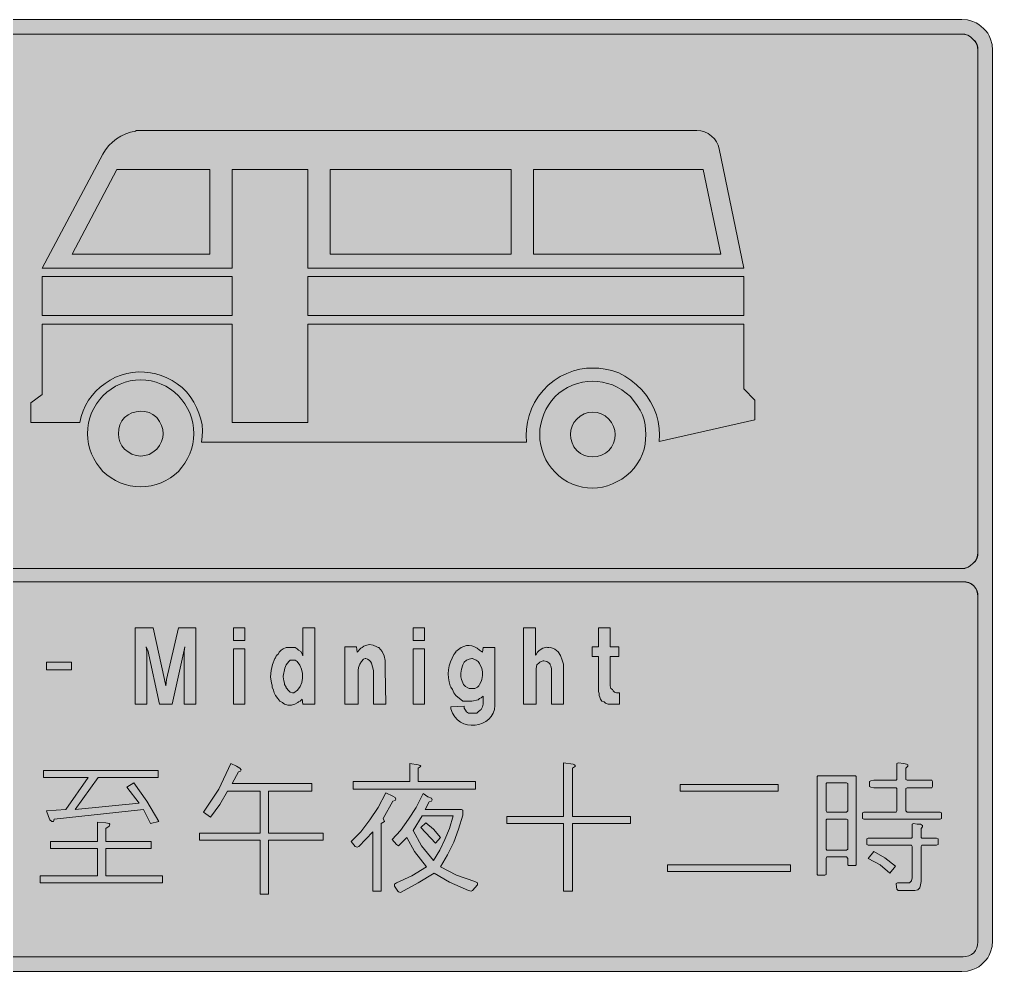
# Model space of a CAD drawing. Header units: metres. Extents: x 76 to 493, y 14 to 259.
# Drawn here: x 242.6 to 493.2, y 13.9 to 259.2 of the extents above; entities that cross this region are included whole.
import ezdxf

# ---------------------------------------------------------------- set-up
doc = ezdxf.new("R2010")
doc.units = ezdxf.units.M
for name, color, linetype, true_color in [('FILL_BLACK_000000', 7, 'Continuous', 0x000000), ('FILL_WHITE_FFFFFF', 7, 'Continuous', 0xffffff), ('FILL_YELLOW_FFFF00', 7, 'Continuous', 0xffff00), ('STROKE_BLACK_000000', 7, 'Continuous', 0x000000)]:
    doc.layers.add(name, color=color, linetype=linetype, true_color=true_color)

msp = doc.modelspace()

# ---------------------------------------------------------------- hatches: boundary and pattern name
at = {"layer": 'FILL_BLACK_000000', "true_color": 0x000000}
h = msp.add_hatch(color=7, dxfattribs=at)
h.dxf.hatch_style = 1
h.paths.add_polyline_path([(76.88, 254.59), (77.61, 255.87), (78.66, 257.04), (79.96, 257.98), (81.38, 258.66), (82.84, 259.06), (84.24, 259.2), (485.28, 259.2), (486.72, 259.06), (488.16, 258.66), (488.94, 258.33), (489.65, 257.89), (490.86, 256.86), (491.47, 256.29), (491.96, 255.64), (492.35, 254.94), (492.66, 254.16), (493.07, 252.72), (493.2, 251.28), (493.2, 21.78), (493.07, 20.34), (492.66, 18.9), (492.35, 18.12), (491.96, 17.41), (491.47, 16.77), (490.86, 16.2), (490.29, 15.59), (489.65, 15.1), (488.94, 14.71), (488.16, 14.4), (486.72, 13.99), (485.28, 13.86), (84.24, 13.86), (82.84, 14), (81.38, 14.42), (79.96, 15.15), (78.66, 16.2), (77.61, 17.48), (76.88, 18.85), (76.46, 20.3), (76.32, 21.78), (76.32, 251.28), (76.32, 252), (76.46, 253.27), (76.88, 254.59)])
h.paths.add_polyline_path([(80.75, 19.28), (81.18, 18.72), (81.81, 18.2), (82.44, 17.82), (83.23, 17.66), (83.88, 17.64), (485.64, 17.64), (486.34, 17.71), (487.06, 17.91), (487.74, 18.25), (488.34, 18.72), (488.81, 19.32), (489.15, 20), (489.35, 20.72), (489.42, 21.42), (489.42, 110.52), (489.4, 111.24), (489.24, 111.96), (488.86, 112.59), (488.34, 113.22), (487.78, 113.74), (487.08, 114.12), (486.36, 114.28), (485.64, 114.3), (83.88, 114.3), (83.21, 114.23), (82.53, 114.03), (81.86, 113.69), (81.18, 113.22), (80.71, 112.62), (80.37, 111.94), (80.17, 111.22), (80.1, 110.52), (80.1, 21.42), (80.21, 20.7), (80.46, 19.98), (80.75, 19.28)], flags=16)
h.paths.add_polyline_path([(82.8, 255.06), (82.01, 254.74), (81.66, 254.5), (81.36, 254.16), (80.84, 253.51), (80.46, 252.72), (80.21, 252.07), (80.1, 251.28), (80.1, 123.48), (80.46, 121.32), (81.05, 120.35), (81.9, 119.52), (82.8, 118.71), (83.84, 118.15), (84.94, 117.82), (86.04, 117.72), (485.28, 117.72), (486.09, 117.76), (486.9, 118.08), (487.53, 118.46), (488.16, 118.98), (488.77, 119.63), (489.24, 120.42), (489.4, 121.14), (489.42, 121.86), (489.42, 251.28), (489.35, 252.08), (489.13, 252.85), (488.74, 253.56), (488.16, 254.16), (487.56, 254.74), (486.86, 255.13), (486.08, 255.35), (485.28, 255.42), (84.24, 255.42), (83.59, 255.37), (82.8, 255.06)], flags=16)
h = msp.add_hatch(color=7, dxfattribs=at)
h.dxf.hatch_style = 1
h.paths.add_polyline_path([(420.84, 229.14), (421.55, 228.43), (422.1, 227.65), (422.51, 226.81), (422.82, 225.9), (429.12, 195.12), (316.8, 195.12), (316.8, 220.5), (297.36, 220.5), (297.36, 195.12), (248.4, 195.12), (264.06, 224.46), (264.74, 225.62), (265.56, 226.68), (266.5, 227.62), (267.55, 228.44), (268.69, 229.14), (269.91, 229.7), (271.19, 230.12), (272.52, 230.4), (272.52, 230.58), (417.06, 230.58), (418.05, 230.47), (419.04, 230.22), (419.94, 229.81), (420.84, 229.14)])
h.paths.add_polyline_path([(374.94, 220.5), (374.94, 198.72), (423.18, 198.72), (418.68, 220.5), (374.94, 220.5)], flags=16)
h.paths.add_polyline_path([(322.56, 220.5), (322.56, 198.72), (369.18, 198.72), (369.18, 220.5), (322.56, 220.5)], flags=16)
h.paths.add_polyline_path([(291.6, 198.72), (291.6, 220.5), (267.66, 220.5), (256.14, 198.72), (291.6, 198.72)], flags=16)
h = msp.add_hatch(color=7, dxfattribs=at)
h.dxf.hatch_style = 1
h.paths.add_polyline_path([(297.36, 192.96), (297.36, 182.88), (248.4, 182.88), (248.4, 192.96), (297.36, 192.96)])
h = msp.add_hatch(color=7, dxfattribs=at)
h.dxf.hatch_style = 1
h.paths.add_polyline_path([(429.12, 192.96), (429.12, 182.88), (316.8, 182.88), (316.8, 192.96), (429.12, 192.96)])
h = msp.add_hatch(color=7, dxfattribs=at)
h.dxf.hatch_style = 1
h.paths.add_polyline_path([(289.44, 150.3), (289.64, 151.71), (289.69, 153.2), (289.57, 154.73), (289.26, 156.24), (288.79, 157.72), (288.18, 159.19), (287.44, 160.62), (286.56, 162), (285.55, 163.25), (284.42, 164.34), (283.19, 165.29), (281.88, 166.14), (280.5, 166.88), (279.09, 167.47), (277.68, 167.89), (276.3, 168.12), (274.75, 168.31), (273.21, 168.36), (271.68, 168.25), (270.18, 167.99), (268.71, 167.57), (267.29, 167.01), (265.91, 166.29), (264.6, 165.42), (263.37, 164.48), (262.25, 163.44), (261.24, 162.29), (260.35, 161.06), (259.58, 159.73), (258.96, 158.33), (258.46, 156.87), (258.12, 155.34), (245.52, 155.34), (245.52, 160.38), (248.4, 162.54), (248.4, 180.72), (297.36, 180.72), (297.36, 155.34), (316.8, 155.34), (316.8, 180.72), (429.12, 180.72), (429.12, 163.98), (432, 161.1), (432, 156.06), (407.34, 150.48), (407.4, 152.13), (407.32, 153.83), (407.06, 155.57), (406.62, 157.32), (405.98, 159.04), (405.13, 160.7), (404.09, 162.28), (402.84, 163.8), (401.53, 165.08), (400.07, 166.23), (398.51, 167.24), (396.9, 168.12), (395.15, 168.7), (393.43, 169.09), (391.79, 169.31), (390.24, 169.38), (388.59, 169.31), (386.91, 169.07), (385.23, 168.62), (383.58, 167.94), (381.86, 167.16), (380.25, 166.19), (378.77, 165), (377.46, 163.62), (376.24, 162.1), (375.25, 160.52), (374.47, 158.86), (373.86, 157.14), (373.42, 155.39), (373.16, 153.65), (373.08, 151.95), (373.14, 150.3), (289.44, 150.3)])
h = msp.add_hatch(color=7, dxfattribs=at)
h.dxf.hatch_style = 1
h.paths.add_polyline_path([(287.2, 149.8), (286.87, 148.51), (286.43, 147.26), (285.86, 146.05), (285.18, 144.89), (284.39, 143.79), (283.5, 142.74), (282.51, 141.85), (281.42, 141.06), (280.27, 140.38), (279.05, 139.82), (277.77, 139.37), (276.46, 139.04), (275.13, 138.85), (273.78, 138.78), (272.43, 138.85), (271.1, 139.04), (269.79, 139.37), (268.52, 139.82), (267.29, 140.38), (266.14, 141.06), (265.05, 141.85), (264.06, 142.74), (263.17, 143.79), (262.38, 144.89), (261.7, 146.05), (261.14, 147.26), (260.69, 148.51), (260.36, 149.8), (260.17, 151.12), (260.1, 152.46), (260.17, 153.86), (260.36, 155.22), (260.69, 156.53), (261.14, 157.79), (261.7, 158.99), (262.38, 160.13), (263.17, 161.19), (264.06, 162.18), (265.05, 163.13), (266.14, 163.97), (267.29, 164.68), (268.52, 165.26), (269.79, 165.72), (271.1, 166.05), (272.43, 166.25), (273.78, 166.32), (275.13, 166.25), (276.46, 166.05), (277.77, 165.72), (279.05, 165.26), (280.27, 164.68), (281.42, 163.97), (282.51, 163.13), (283.5, 162.18), (284.39, 161.19), (285.18, 160.13), (285.86, 158.99), (286.43, 157.79), (286.87, 156.53), (287.2, 155.22), (287.39, 153.86), (287.46, 152.46), (287.39, 151.12), (287.2, 149.8)])
h.paths.add_polyline_path([(279.14, 154.6), (278.63, 155.62), (277.92, 156.6), (276.94, 157.38), (275.92, 157.88), (274.86, 158.14), (273.78, 158.22), (272.6, 158.12), (271.51, 157.82), (270.51, 157.31), (269.64, 156.6), (268.93, 155.73), (268.43, 154.73), (268.12, 153.64), (268.02, 152.46), (268.12, 151.39), (268.43, 150.35), (268.93, 149.37), (269.64, 148.5), (270.51, 147.76), (271.51, 147.2), (272.6, 146.83), (273.78, 146.7), (274.86, 146.8), (275.92, 147.13), (276.94, 147.69), (277.92, 148.5), (278.63, 149.4), (279.14, 150.41), (279.44, 151.46), (279.54, 152.46), (279.44, 153.54), (279.14, 154.6)], flags=16)
h = msp.add_hatch(color=7, dxfattribs=at)
h.dxf.hatch_style = 1
h.paths.add_polyline_path([(403.46, 148.48), (403.02, 147.24), (402.42, 145.93), (401.69, 144.7), (400.87, 143.57), (399.96, 142.56), (398.85, 141.58), (397.69, 140.76), (395.28, 139.5), (394.04, 139.03), (392.76, 138.69), (391.48, 138.49), (390.24, 138.42), (388.89, 138.49), (387.56, 138.69), (386.25, 139.02), (384.98, 139.48), (383.75, 140.06), (382.6, 140.77), (381.51, 141.61), (380.52, 142.56), (379.63, 143.55), (378.84, 144.61), (378.16, 145.75), (377.6, 146.95), (377.15, 148.21), (376.82, 149.52), (376.63, 150.88), (376.56, 152.28), (376.63, 153.62), (376.82, 154.94), (377.15, 156.23), (377.6, 157.48), (378.16, 158.69), (378.84, 159.85), (379.63, 160.95), (380.52, 162), (381.51, 162.89), (382.6, 163.68), (383.75, 164.36), (384.98, 164.92), (386.25, 165.37), (387.56, 165.7), (388.89, 165.89), (390.24, 165.96), (391.48, 165.9), (392.76, 165.71), (395.28, 165.06), (396.49, 164.46), (397.69, 163.73), (399.96, 162), (401.69, 159.73), (402.42, 158.53), (403.02, 157.32), (403.46, 156), (403.74, 154.73), (403.92, 152.28), (403.74, 149.76), (403.46, 148.48)])
h.paths.add_polyline_path([(395.6, 154.33), (395.09, 155.34), (394.38, 156.24), (393.4, 157.05), (392.38, 157.61), (391.32, 157.94), (390.24, 158.04), (389.06, 157.91), (387.97, 157.54), (386.97, 156.98), (386.1, 156.24), (385.39, 155.37), (384.89, 154.39), (384.58, 153.35), (384.48, 152.28), (384.58, 151.18), (384.89, 150.07), (385.39, 149.04), (386.1, 148.14), (387.08, 147.36), (388.1, 146.86), (389.16, 146.6), (390.24, 146.52), (391.34, 146.62), (392.45, 146.92), (393.48, 147.43), (394.38, 148.14), (395.09, 149.01), (395.6, 150.01), (395.9, 151.1), (396, 152.28), (395.9, 153.28), (395.6, 154.33)], flags=16)
h = msp.add_hatch(color=7, dxfattribs=at)
h.dxf.hatch_style = 1
h.paths.add_polyline_path([(277.02, 102.42), (279.9, 89.1), (280.26, 87.48), (280.44, 89.1), (283.5, 102.42), (288, 102.42), (288, 82.8), (284.94, 82.8), (284.94, 96.3), (285.12, 97.56), (284.94, 96.66), (281.88, 82.8), (278.64, 82.8), (275.58, 96.66), (275.22, 97.56), (275.4, 96.3), (275.4, 82.8), (272.34, 82.8), (272.34, 102.42), (277.02, 102.42)])
h = msp.add_hatch(color=7, dxfattribs=at)
h.dxf.hatch_style = 1
h.paths.add_polyline_path([(300.6, 102.42), (300.6, 99.18), (297.72, 99.18), (297.72, 102.42), (300.6, 102.42)])
h = msp.add_hatch(color=7, dxfattribs=at)
h.dxf.hatch_style = 1
h.paths.add_polyline_path([(314.46, 83.34), (314.28, 83.16), (313.47, 82.75), (312.6, 82.48), (311.72, 82.46), (310.86, 82.8), (310.5, 82.98), (310.32, 83.16), (309.96, 83.34), (309.6, 83.52), (309.06, 84.24), (308.52, 84.96), (308.16, 85.68), (307.98, 86.4), (307.62, 87.12), (307.62, 87.66), (307.44, 88.2), (307.25, 89.82), (307.37, 91.43), (307.75, 93), (308.34, 94.5), (308.52, 94.68), (308.7, 95.22), (308.88, 95.22), (308.88, 95.4), (309.24, 95.76), (309.42, 96.12), (309.96, 96.66), (310.5, 97.02), (311.22, 97.38), (313.56, 97.38), (314.1, 97.02), (314.46, 96.66), (315, 96.3), (315.36, 95.76), (315.54, 95.22), (315.54, 102.42), (318.6, 102.42), (318.6, 82.8), (315.54, 82.8), (315.36, 84.06), (314.82, 83.52), (314.46, 83.34)])
h.paths.add_polyline_path([(311.94, 93.78), (311.27, 92.93), (310.88, 92.04), (310.5, 90), (310.5, 89.82), (310.68, 88.74), (310.86, 88.2), (310.86, 87.84), (311.22, 87.12), (311.22, 86.94), (311.94, 86.22), (312.3, 85.86), (312.84, 85.68), (313.2, 85.68), (314.14, 86.37), (314.83, 87.27), (315.28, 88.32), (315.49, 89.46), (315.47, 90.64), (315.23, 91.79), (314.77, 92.85), (314.1, 93.78), (313.56, 94.14), (313.2, 94.14), (312.3, 94.14), (311.94, 93.78)], flags=16)
h = msp.add_hatch(color=7, dxfattribs=at)
h.dxf.hatch_style = 1
h.paths.add_polyline_path([(346.86, 102.42), (346.86, 99.18), (343.98, 99.18), (343.98, 102.42), (346.86, 102.42)])
h = msp.add_hatch(color=7, dxfattribs=at)
h.dxf.hatch_style = 1
h.paths.add_polyline_path([(382.68, 82.8), (379.62, 82.8), (379.62, 91.98), (379.44, 92.52), (379.26, 92.88), (379.26, 93.06), (378.9, 93.42), (378.36, 93.78), (377.64, 93.96), (377.46, 93.96), (376.92, 93.78), (376.56, 93.6), (376.38, 93.42), (375.84, 92.88), (375.66, 91.98), (375.66, 82.8), (372.42, 82.8), (372.42, 102.42), (375.48, 102.42), (375.48, 95.4), (375.66, 95.58), (376.02, 96.13), (376.43, 96.58), (377.36, 97.19), (378.39, 97.43), (379.43, 97.34), (380.42, 96.94), (381.28, 96.26), (381.93, 95.32), (382.32, 94.14), (382.5, 93.6), (382.68, 93.06), (382.68, 82.8)])
h = msp.add_hatch(color=7, dxfattribs=at)
h.dxf.hatch_style = 1
h.paths.add_polyline_path([(394.74, 102.42), (394.74, 97.56), (396.9, 97.56), (396.9, 95.04), (394.74, 95.04), (394.74, 87.48), (394.92, 86.76), (395.28, 86.58), (395.46, 86.22), (395.82, 85.86), (396.36, 85.68), (397.08, 85.68), (397.08, 82.8), (394.2, 82.8), (393.48, 82.98), (393.12, 83.34), (392.58, 83.52), (392.22, 84.06), (392.04, 84.6), (391.86, 84.96), (391.86, 85.5), (391.68, 86.04), (391.68, 95.04), (390.06, 95.04), (390.06, 97.56), (391.68, 97.56), (391.68, 102.42), (391.86, 102.42), (394.74, 102.42)])
h = msp.add_hatch(color=7, dxfattribs=at)
h.dxf.hatch_style = 1
h.paths.add_polyline_path([(329.58, 96.12), (330.48, 97.2), (330.84, 97.38), (331.25, 97.7), (331.7, 97.92), (332.69, 98.1), (333.69, 97.97), (334.62, 97.56), (334.98, 97.38), (335.16, 97.38), (335.94, 96.37), (336.48, 95.22), (336.76, 93.97), (336.78, 92.7), (336.78, 91.8), (336.96, 82.8), (333.72, 82.8), (333.72, 91.44), (333.53, 92.39), (333.2, 93.35), (332.95, 93.78), (332.63, 94.13), (332.23, 94.38), (331.74, 94.5), (331.56, 94.5), (331.2, 94.32), (330.66, 93.79), (330.19, 93.04), (329.86, 92.21), (329.76, 91.44), (329.76, 82.8), (326.34, 82.8), (326.34, 97.56), (329.4, 97.56), (329.58, 96.12)])
h = msp.add_hatch(color=7, dxfattribs=at)
h.dxf.hatch_style = 1
h.paths.add_polyline_path([(361.08, 84.24), (360.72, 83.88), (359.1, 83.52), (356.76, 83.52), (354.96, 84.96), (354.42, 85.68), (354.06, 86.58), (353.7, 87.12), (353.52, 87.48), (353.21, 88.52), (353.03, 89.56), (352.99, 90.6), (353.07, 91.63), (353.26, 92.64), (353.56, 93.64), (354.42, 95.58), (354.96, 96.12), (354.96, 96.3), (355.68, 96.84), (356.35, 97.33), (357.03, 97.66), (357.71, 97.84), (358.39, 97.87), (359.07, 97.77), (359.75, 97.52), (360.42, 97.15), (361.08, 96.66), (361.8, 96.12), (361.98, 97.38), (365.04, 97.38), (365.04, 82.44), (364.9, 81.36), (364.57, 80.4), (364.07, 79.57), (363.42, 78.86), (362.66, 78.28), (361.81, 77.83), (360.89, 77.52), (359.92, 77.35), (358.94, 77.32), (357.97, 77.45), (357.03, 77.73), (356.15, 78.16), (355.35, 78.75), (354.66, 79.51), (354.1, 80.44), (353.7, 81.54), (353.7, 82.08), (357.12, 82.26), (357.12, 81.72), (357.48, 81.18), (357.66, 80.82), (358.2, 80.46), (360.36, 80.46), (360.72, 80.82), (361.26, 81.18), (361.44, 81.36), (361.8, 82.08), (361.98, 82.8), (361.98, 84.78), (361.44, 84.42), (361.08, 84.24)])
h.paths.add_polyline_path([(361.62, 91.98), (361.08, 93.24), (360.72, 93.78), (360.18, 94.14), (359.28, 94.5), (359.1, 94.5), (358.38, 94.32), (357.66, 94.14), (357.12, 93.6), (356.76, 92.88), (356.4, 91.8), (356.22, 90.72), (356.22, 89.82), (356.4, 89.1), (356.94, 87.84), (357.48, 87.3), (358.02, 86.94), (358.38, 86.76), (359.82, 86.76), (360.54, 87.12), (360.9, 87.48), (361.08, 87.84), (361.44, 88.56), (361.62, 89.1), (361.8, 90.18), (361.8, 91.08), (361.62, 91.98)], flags=16)
h = msp.add_hatch(color=7, dxfattribs=at)
h.dxf.hatch_style = 1
h.paths.add_polyline_path([(300.6, 97.02), (300.6, 82.8), (297.72, 82.8), (297.72, 97.02), (300.6, 97.02)])
h = msp.add_hatch(color=7, dxfattribs=at)
h.dxf.hatch_style = 1
h.paths.add_polyline_path([(346.86, 97.02), (346.86, 82.8), (343.98, 82.8), (343.98, 97.02), (346.86, 97.02)])
h = msp.add_hatch(color=7, dxfattribs=at)
h.dxf.hatch_style = 1
h.paths.add_polyline_path([(255.96, 93.6), (255.96, 91.62), (249.48, 91.62), (249.48, 93.6), (255.96, 93.6)])
h = msp.add_hatch(color=7, dxfattribs=at)
h.dxf.hatch_style = 1
h.paths.add_polyline_path([(385.2, 67.32), (385.56, 67.14), (385.74, 66.78), (385.56, 66.6), (385.02, 66.24), (385.02, 53.82), (399.96, 53.82), (399.96, 52.02), (385.02, 52.02), (385.02, 34.56), (382.68, 34.56), (382.68, 52.02), (368.1, 52.02), (368.1, 53.82), (382.68, 53.82), (382.68, 67.68), (385.2, 67.32)])
h = msp.add_hatch(color=7, dxfattribs=at)
h.dxf.hatch_style = 1
h.paths.add_polyline_path([(460.08, 53.1), (459.72, 53.28), (459.72, 54.72), (460.08, 54.9), (468.36, 54.9), (468.54, 55.26), (468.54, 61.02), (468.36, 61.2), (462.6, 61.2), (461.88, 61.38), (461.52, 61.56), (461.52, 62.82), (461.88, 63), (462.6, 63.18), (468.36, 63.18), (468.54, 63.36), (468.54, 67.5), (468.9, 67.68), (470.34, 67.5), (471.06, 67.32), (471.42, 67.14), (471.42, 66.78), (470.88, 66.24), (470.88, 63.36), (471.24, 63.18), (477.54, 63.18), (477.72, 62.82), (477.72, 61.56), (477.54, 61.2), (471.24, 61.2), (470.88, 61.02), (470.88, 55.26), (471.24, 54.9), (479.7, 54.9), (480.06, 54.72), (480.06, 53.28), (479.7, 53.1), (460.08, 53.1)])
h = msp.add_hatch(color=7, dxfattribs=at)
h.dxf.hatch_style = 1
h.paths.add_polyline_path([(278.28, 63.9), (262.8, 63.9), (256.86, 55.62), (273.42, 57.24), (270.18, 61.38), (271.98, 62.46), (275.4, 57.78), (278.46, 52.56), (276.3, 52.02), (274.5, 55.62), (251.46, 53.1), (251.28, 52.56), (250.92, 52.56), (250.38, 52.92), (250.02, 53.82), (249.48, 55.26), (254.52, 55.62), (260.28, 63.9), (248.76, 63.9), (248.76, 65.7), (278.28, 65.7), (278.28, 63.9)])
h = msp.add_hatch(color=7, dxfattribs=at)
h.dxf.hatch_style = 1
h.paths.add_polyline_path([(298.44, 66.78), (299.34, 66.24), (299.7, 65.88), (299.52, 65.52), (298.98, 65.34), (297.36, 62.28), (317.88, 62.28), (317.88, 60.3), (306.72, 60.3), (306.72, 49.5), (320.76, 49.5), (320.76, 47.7), (306.72, 47.7), (306.72, 33.84), (304.56, 33.84), (304.56, 47.7), (288.9, 47.7), (288.9, 49.5), (304.56, 49.5), (304.56, 60.3), (296.1, 60.3), (294.12, 56.88), (291.78, 53.64), (289.98, 54.9), (293.94, 60.84), (297, 67.5), (298.44, 66.78)])
h = msp.add_hatch(color=7, dxfattribs=at)
h.dxf.hatch_style = 1
h.paths.add_polyline_path([(328.5, 62.82), (343.08, 62.82), (343.08, 67.5), (345.24, 67.14), (345.78, 66.96), (345.96, 66.78), (345.78, 66.6), (345.24, 66.24), (345.24, 62.82), (360, 62.82), (360, 60.84), (328.5, 60.84), (328.5, 62.82)])
h = msp.add_hatch(color=7, dxfattribs=at)
h.dxf.hatch_style = 1
h.paths.add_polyline_path([(456.12, 41.22), (455.94, 41.4), (455.94, 43.02), (455.58, 43.38), (450.54, 43.38), (450.36, 43.02), (450.36, 38.88), (450, 38.7), (448.2, 38.7), (448.02, 38.88), (448.02, 64.08), (448.2, 64.26), (457.92, 64.26), (458.1, 64.08), (458.1, 41.4), (457.92, 41.22), (456.12, 41.22)])
h.paths.add_polyline_path([(455.58, 53.1), (450.54, 53.1), (450.36, 52.92), (450.36, 45.36), (450.54, 45.18), (455.58, 45.18), (455.94, 45.36), (455.94, 52.92), (455.58, 53.1)], flags=16)
h.paths.add_polyline_path([(455.94, 55.26), (455.94, 62.28), (455.58, 62.46), (450.54, 62.46), (450.36, 62.28), (450.36, 55.26), (450.54, 54.9), (455.58, 54.9), (455.94, 55.26)], flags=16)
h = msp.add_hatch(color=7, dxfattribs=at)
h.dxf.hatch_style = 1
h.paths.add_polyline_path([(437.94, 62.1), (437.94, 60.3), (412.74, 60.3), (412.74, 62.1), (437.94, 62.1)])
h = msp.add_hatch(color=7, dxfattribs=at)
h.dxf.hatch_style = 1
h.paths.add_polyline_path([(336.96, 59.94), (338.76, 59.04), (339.3, 58.68), (339.48, 58.32), (339.3, 57.96), (338.76, 57.78), (336.24, 53.28), (336.6, 52.56), (335.7, 52.02), (335.7, 34.56), (333.54, 34.56), (333.54, 49.86), (329.94, 46.08), (329.58, 45.9), (329.04, 46.08), (327.96, 47.34), (330.48, 49.86), (332.82, 52.92), (334.98, 56.16), (336.96, 59.94)])
h = msp.add_hatch(color=7, dxfattribs=at)
h.dxf.hatch_style = 1
h.paths.add_polyline_path([(345.24, 36.72), (340.74, 34.2), (340.2, 34.38), (340.02, 34.56), (339.12, 35.82), (339.12, 36.36), (339.66, 36.72), (343.62, 38.52), (347.4, 40.86), (344.34, 44.82), (342.36, 48.42), (340.2, 46.26), (339.66, 46.62), (338.58, 47.88), (340.74, 50.22), (342.72, 53.1), (344.7, 56.16), (346.5, 59.76), (347.76, 58.86), (348.66, 58.5), (348.84, 58.14), (348.66, 57.78), (348.12, 57.6), (347.04, 55.62), (356.4, 55.62), (356.76, 55.44), (356.76, 54.18), (355.68, 50.58), (354.42, 47.16), (352.8, 43.92), (351, 40.86), (355.14, 38.7), (359.82, 37.08), (360.54, 36.72), (360.54, 36.18), (359.28, 34.74), (358.92, 34.56), (358.2, 34.74), (353.34, 36.9), (349.38, 39.24), (345.24, 36.72)])
h.paths.add_polyline_path([(350.82, 45.18), (352.08, 47.88), (353.34, 50.76), (354.24, 54), (346.32, 54), (343.98, 50.22), (346.14, 46.26), (349.2, 42.48), (350.82, 45.18)], flags=16)
h = msp.add_hatch(color=7, dxfattribs=at)
h.dxf.hatch_style = 1
h.paths.add_polyline_path([(247.86, 38.52), (262.62, 38.52), (262.62, 45.54), (250.56, 45.54), (250.56, 47.34), (262.62, 47.34), (262.62, 52.38), (264.78, 52.2), (265.68, 52.02), (265.86, 51.84), (265.68, 51.3), (264.78, 50.76), (264.78, 47.34), (276.48, 47.34), (276.48, 45.54), (264.78, 45.54), (264.78, 38.52), (279.36, 38.52), (279.36, 36.72), (247.86, 36.72), (247.86, 38.52)])
h = msp.add_hatch(color=7, dxfattribs=at)
h.dxf.hatch_style = 1
h.paths.add_polyline_path([(349.2, 50.58), (351, 48.42), (349.74, 46.98), (345.96, 50.94), (347.22, 52.2), (349.2, 50.58)])
h = msp.add_hatch(color=7, dxfattribs=at)
h.dxf.hatch_style = 1
h.paths.add_polyline_path([(472.32, 48.24), (472.5, 48.42), (472.5, 51.84), (472.86, 52.02), (473.76, 51.84), (474.66, 51.84), (475.2, 51.48), (475.2, 51.12), (474.84, 50.76), (474.84, 48.42), (475.02, 48.24), (478.8, 48.24), (479.16, 48.06), (479.16, 46.62), (478.8, 46.44), (475.02, 46.44), (474.84, 46.08), (474.84, 37.08), (474.66, 36.18), (474.48, 35.46), (473.94, 34.92), (473.22, 34.74), (468.9, 34.74), (468.54, 35.1), (468.36, 36.36), (468.36, 36.54), (468.72, 36.72), (471.78, 36.72), (472.32, 37.26), (472.5, 37.98), (472.5, 46.08), (472.32, 46.44), (461.16, 46.44), (460.8, 46.62), (460.8, 48.06), (461.16, 48.24), (472.32, 48.24)])
h = msp.add_hatch(color=7, dxfattribs=at)
h.dxf.hatch_style = 1
h.paths.add_polyline_path([(464.22, 41.4), (461.16, 43.02), (462.6, 44.82), (465.48, 43.2), (468.18, 41.04), (466.74, 39.24), (464.22, 41.4)])
h = msp.add_hatch(color=7, dxfattribs=at)
h.dxf.hatch_style = 1
h.paths.add_polyline_path([(441.18, 41.4), (441.18, 39.6), (409.5, 39.6), (409.5, 41.4), (441.18, 41.4)])
at = {"layer": 'FILL_WHITE_FFFFFF', "true_color": 0xffffff}
h = msp.add_hatch(color=7, dxfattribs=at)
h.dxf.hatch_style = 1
h.paths.add_polyline_path([(80.1, 110.52), (80.17, 111.22), (80.37, 111.94), (80.71, 112.62), (81.18, 113.22), (81.86, 113.69), (82.53, 114.03), (83.21, 114.23), (83.88, 114.3), (485.64, 114.3), (486.34, 114.23), (487.06, 114.03), (487.74, 113.69), (488.34, 113.22), (488.81, 112.62), (489.15, 111.94), (489.35, 111.22), (489.42, 110.52), (489.42, 21.42), (489.35, 20.72), (489.15, 20), (488.81, 19.32), (488.34, 18.72), (487.74, 18.25), (487.06, 17.91), (486.34, 17.71), (485.64, 17.64), (83.88, 17.64), (83.21, 17.71), (82.53, 17.91), (81.86, 18.25), (81.18, 18.72), (80.71, 19.32), (80.37, 20), (80.17, 20.72), (80.1, 21.42), (80.1, 110.52)])
at = {"layer": 'FILL_YELLOW_FFFF00', "true_color": 0xffff00}
h = msp.add_hatch(color=7, dxfattribs=at)
h.dxf.hatch_style = 1
h.paths.add_polyline_path([(485.28, 255.42), (486.09, 255.38), (486.9, 255.06), (487.53, 254.75), (488.16, 254.16), (488.77, 253.51), (489.24, 252.72), (489.4, 252.07), (489.42, 251.28), (489.42, 121.86), (489.35, 121.13), (489.13, 120.35), (488.74, 119.61), (488.16, 118.98), (487.53, 118.46), (486.9, 118.08), (486.09, 117.77), (485.28, 117.72), (86.04, 117.72), (84.94, 117.82), (83.83, 118.15), (82.8, 118.71), (81.9, 119.52), (81.09, 120.42), (80.53, 121.43), (80.2, 122.48), (80.1, 123.48), (80.1, 251.28), (80.21, 252.07), (80.46, 252.72), (80.84, 253.51), (81.36, 254.16), (81.66, 254.5), (82.01, 254.75), (82.8, 255.06), (83.59, 255.38), (84.24, 255.42), (485.28, 255.42)])

# ---------------------------------------------------------------- linework, layer by layer
at = {"layer": 'FILL_BLACK_000000', "lineweight": 0, "true_color": 0x000000}
for points in [[(84.24, 259.2), (485.28, 259.2), (486.72, 259.06), (488.16, 258.66), (488.94, 258.33), (489.65, 257.89), (490.86, 256.86), (491.47, 256.29), (491.96, 255.64), (492.35, 254.94), (492.66, 254.16), (493.07, 252.72), (493.2, 251.28), (493.2, 21.78), (493.07, 20.34), (492.66, 18.9), (492.35, 18.12), (491.96, 17.41), (491.47, 16.77), (490.86, 16.2), (490.29, 15.59), (489.65, 15.1), (488.94, 14.71), (488.16, 14.4), (486.72, 13.99), (485.28, 13.86), (84.24, 13.86)], [(86.04, 117.72), (485.28, 117.72), (486.09, 117.76), (486.9, 118.08), (487.53, 118.46), (488.16, 118.98), (488.77, 119.63), (489.24, 120.42), (489.4, 121.14), (489.42, 121.86), (489.42, 251.28), (489.35, 252.08), (489.13, 252.85), (488.74, 253.56), (488.16, 254.16), (487.56, 254.74), (486.86, 255.13), (486.08, 255.35), (485.28, 255.42), (84.24, 255.42)], [(83.88, 17.64), (485.64, 17.64), (486.34, 17.71), (487.06, 17.91), (487.74, 18.25), (488.34, 18.72), (488.81, 19.32), (489.15, 20), (489.35, 20.72), (489.42, 21.42), (489.42, 110.52), (489.4, 111.24), (489.24, 111.96), (488.86, 112.59), (488.34, 113.22), (487.78, 113.74), (487.08, 114.12), (486.36, 114.28), (485.64, 114.3), (83.88, 114.3)]]:
    msp.add_lwpolyline(points, dxfattribs=at)
for points in [[(420.84, 229.14), (421.55, 228.43), (422.1, 227.65), (422.51, 226.81), (422.82, 225.9), (429.12, 195.12), (316.8, 195.12), (316.8, 220.5), (297.36, 220.5), (297.36, 195.12), (248.4, 195.12), (264.06, 224.46), (264.74, 225.62), (265.56, 226.68), (266.5, 227.62), (267.55, 228.44), (268.69, 229.14), (269.91, 229.7), (271.19, 230.12), (272.52, 230.4), (272.52, 230.58), (417.06, 230.58), (418.05, 230.47), (419.04, 230.22), (419.94, 229.81)], [(291.6, 198.72), (291.6, 220.5), (267.66, 220.5), (256.14, 198.72)], [(322.56, 220.5), (322.56, 198.72), (369.18, 198.72), (369.18, 220.5)], [(374.94, 220.5), (374.94, 198.72), (423.18, 198.72), (418.68, 220.5)], [(297.36, 192.96), (297.36, 182.88), (248.4, 182.88), (248.4, 192.96)], [(429.12, 192.96), (429.12, 182.88), (316.8, 182.88), (316.8, 192.96)], [(289.44, 150.3), (289.64, 151.71), (289.69, 153.2), (289.57, 154.73), (289.26, 156.24), (288.79, 157.72), (288.18, 159.19), (287.44, 160.62), (286.56, 162), (285.55, 163.25), (284.42, 164.34), (283.19, 165.29), (281.88, 166.14), (280.5, 166.88), (279.09, 167.47), (277.68, 167.89), (276.3, 168.12), (274.75, 168.31), (273.21, 168.36), (271.68, 168.25), (270.18, 167.99), (268.71, 167.57), (267.29, 167.01), (265.91, 166.29), (264.6, 165.42), (263.37, 164.48), (262.25, 163.44), (261.24, 162.29), (260.35, 161.06), (259.58, 159.73), (258.96, 158.33), (258.46, 156.87), (258.12, 155.34), (245.52, 155.34), (245.52, 160.38), (248.4, 162.54), (248.4, 180.72), (297.36, 180.72), (297.36, 155.34), (316.8, 155.34), (316.8, 180.72), (429.12, 180.72), (429.12, 163.98), (432, 161.1), (432, 156.06), (407.34, 150.48), (407.4, 152.13), (407.32, 153.83), (407.06, 155.57), (406.62, 157.32), (405.98, 159.04), (405.13, 160.7), (404.09, 162.28), (402.84, 163.8), (401.53, 165.08), (400.07, 166.23), (398.51, 167.24), (396.9, 168.12), (395.15, 168.7), (393.43, 169.09), (391.79, 169.31), (390.24, 169.38), (388.59, 169.31), (386.91, 169.07), (385.23, 168.62), (383.58, 167.94), (381.86, 167.16), (380.25, 166.19), (378.77, 165), (377.46, 163.62), (376.24, 162.1), (375.25, 160.52), (374.47, 158.86), (373.86, 157.14), (373.42, 155.39), (373.16, 153.65), (373.08, 151.95), (373.14, 150.3)], [(287.2, 149.8), (286.87, 148.51), (286.43, 147.26), (285.86, 146.05), (285.18, 144.89), (284.39, 143.79), (283.5, 142.74), (282.51, 141.85), (281.42, 141.06), (280.27, 140.38), (279.05, 139.82), (277.77, 139.37), (276.46, 139.04), (275.13, 138.85), (273.78, 138.78), (272.43, 138.85), (271.1, 139.04), (269.79, 139.37), (268.52, 139.82), (267.29, 140.38), (266.14, 141.06), (265.05, 141.85), (264.06, 142.74), (263.17, 143.79), (262.38, 144.89), (261.7, 146.05), (261.14, 147.26), (260.69, 148.51), (260.36, 149.8), (260.17, 151.12), (260.1, 152.46), (260.17, 153.86), (260.36, 155.22), (260.69, 156.53), (261.14, 157.79), (261.7, 158.99), (262.38, 160.13), (263.17, 161.19), (264.06, 162.18), (265.05, 163.13), (266.14, 163.97), (267.29, 164.68), (268.52, 165.26), (269.79, 165.72), (271.1, 166.05), (272.43, 166.25), (273.78, 166.32), (275.13, 166.25), (276.46, 166.05), (277.77, 165.72), (279.05, 165.26), (280.27, 164.68), (281.42, 163.97), (282.51, 163.13), (283.5, 162.18), (284.39, 161.19), (285.18, 160.13), (285.86, 158.99), (286.43, 157.79), (286.87, 156.53), (287.2, 155.22), (287.39, 153.86), (287.46, 152.46), (287.39, 151.12)], [(403.46, 148.48), (403.02, 147.24), (402.42, 145.93), (401.69, 144.7), (400.87, 143.57), (399.96, 142.56), (398.85, 141.58), (397.69, 140.76), (395.28, 139.5), (394.04, 139.03), (392.76, 138.69), (391.48, 138.49), (390.24, 138.42), (388.89, 138.49), (387.56, 138.69), (386.25, 139.02), (384.98, 139.48), (383.75, 140.06), (382.6, 140.77), (381.51, 141.61), (380.52, 142.56), (379.63, 143.55), (378.84, 144.61), (378.16, 145.75), (377.6, 146.95), (377.15, 148.21), (376.82, 149.52), (376.63, 150.88), (376.56, 152.28), (376.63, 153.62), (376.82, 154.94), (377.15, 156.23), (377.6, 157.48), (378.16, 158.69), (378.84, 159.85), (379.63, 160.95), (380.52, 162), (381.51, 162.89), (382.6, 163.68), (383.75, 164.36), (384.98, 164.92), (386.25, 165.37), (387.56, 165.7), (388.89, 165.89), (390.24, 165.96), (391.48, 165.9), (392.76, 165.71), (395.28, 165.06), (396.49, 164.46), (397.69, 163.73), (399.96, 162), (401.69, 159.73), (402.42, 158.53), (403.02, 157.32), (403.46, 156), (403.74, 154.73), (403.92, 152.28), (403.74, 149.76)], [(279.14, 154.6), (278.63, 155.62), (277.92, 156.6), (276.94, 157.38), (275.92, 157.88), (274.86, 158.14), (273.78, 158.22), (272.6, 158.12), (271.51, 157.82), (270.51, 157.31), (269.64, 156.6), (268.93, 155.73), (268.43, 154.73), (268.12, 153.64), (268.02, 152.46), (268.12, 151.39), (268.43, 150.35), (268.93, 149.37), (269.64, 148.5), (270.51, 147.76), (271.51, 147.2), (272.6, 146.83), (273.78, 146.7), (274.86, 146.8), (275.92, 147.13), (276.94, 147.69), (277.92, 148.5), (278.63, 149.4), (279.14, 150.41), (279.44, 151.46), (279.54, 152.46), (279.44, 153.54)], [(395.6, 154.33), (395.09, 155.34), (394.38, 156.24), (393.4, 157.05), (392.38, 157.61), (391.32, 157.94), (390.24, 158.04), (389.06, 157.91), (387.97, 157.54), (386.97, 156.98), (386.1, 156.24), (385.39, 155.37), (384.89, 154.39), (384.58, 153.35), (384.48, 152.28), (384.58, 151.18), (384.89, 150.07), (385.39, 149.04), (386.1, 148.14), (387.08, 147.36), (388.1, 146.86), (389.16, 146.6), (390.24, 146.52), (391.34, 146.62), (392.45, 146.92), (393.48, 147.43), (394.38, 148.14), (395.09, 149.01), (395.6, 150.01), (395.9, 151.1), (396, 152.28), (395.9, 153.28)], [(277.02, 102.42), (279.9, 89.1), (280.26, 87.48), (280.44, 89.1), (283.5, 102.42), (288, 102.42), (288, 82.8), (284.94, 82.8), (284.94, 96.3), (285.12, 97.56), (284.94, 96.66), (281.88, 82.8), (278.64, 82.8), (275.58, 96.66), (275.22, 97.56), (275.4, 96.3), (275.4, 82.8), (272.34, 82.8), (272.34, 102.42)], [(300.6, 102.42), (300.6, 99.18), (297.72, 99.18), (297.72, 102.42)], [(314.46, 83.34), (314.28, 83.16), (313.47, 82.75), (312.6, 82.48), (311.72, 82.46), (310.86, 82.8), (310.5, 82.98), (310.32, 83.16), (309.96, 83.34), (309.6, 83.52), (309.06, 84.24), (308.52, 84.96), (308.16, 85.68), (307.98, 86.4), (307.62, 87.12), (307.62, 87.66), (307.44, 88.2), (307.25, 89.82), (307.37, 91.43), (307.75, 93), (308.34, 94.5), (308.52, 94.68), (308.7, 95.22), (308.88, 95.22), (308.88, 95.4), (309.24, 95.76), (309.42, 96.12), (309.96, 96.66), (310.5, 97.02), (311.22, 97.38), (313.56, 97.38), (314.1, 97.02), (314.46, 96.66), (315, 96.3), (315.36, 95.76), (315.54, 95.22), (315.54, 102.42), (318.6, 102.42), (318.6, 82.8), (315.54, 82.8), (315.36, 84.06), (314.82, 83.52)], [(346.86, 102.42), (346.86, 99.18), (343.98, 99.18), (343.98, 102.42)], [(382.68, 82.8), (379.62, 82.8), (379.62, 91.98), (379.44, 92.52), (379.26, 92.88), (379.26, 93.06), (378.9, 93.42), (378.36, 93.78), (377.64, 93.96), (377.46, 93.96), (376.92, 93.78), (376.56, 93.6), (376.38, 93.42), (375.84, 92.88), (375.66, 91.98), (375.66, 82.8), (372.42, 82.8), (372.42, 102.42), (375.48, 102.42), (375.48, 95.4), (375.66, 95.58), (376.02, 96.13), (376.43, 96.58), (377.36, 97.19), (378.39, 97.43), (379.43, 97.34), (380.42, 96.94), (381.28, 96.26), (381.93, 95.32), (382.32, 94.14), (382.5, 93.6), (382.68, 93.06)], [(394.74, 102.42), (394.74, 97.56), (396.9, 97.56), (396.9, 95.04), (394.74, 95.04), (394.74, 87.48), (394.92, 86.76), (395.28, 86.58), (395.46, 86.22), (395.82, 85.86), (396.36, 85.68), (397.08, 85.68), (397.08, 82.8), (394.2, 82.8), (393.48, 82.98), (393.12, 83.34), (392.58, 83.52), (392.22, 84.06), (392.04, 84.6), (391.86, 84.96), (391.86, 85.5), (391.68, 86.04), (391.68, 95.04), (390.06, 95.04), (390.06, 97.56), (391.68, 97.56), (391.68, 102.42), (391.86, 102.42)], [(329.58, 96.12), (330.48, 97.2), (330.84, 97.38), (331.25, 97.7), (331.7, 97.92), (332.69, 98.1), (333.69, 97.97), (334.62, 97.56), (334.98, 97.38), (335.16, 97.38), (335.94, 96.37), (336.48, 95.22), (336.76, 93.97), (336.78, 92.7), (336.78, 91.8), (336.96, 82.8), (333.72, 82.8), (333.72, 91.44), (333.53, 92.39), (333.2, 93.35), (332.95, 93.78), (332.63, 94.13), (332.23, 94.38), (331.74, 94.5), (331.56, 94.5), (331.2, 94.32), (330.66, 93.79), (330.19, 93.04), (329.86, 92.21), (329.76, 91.44), (329.76, 82.8), (326.34, 82.8), (326.34, 97.56), (329.4, 97.56)], [(361.08, 84.24), (360.72, 83.88), (359.1, 83.52), (356.76, 83.52), (354.96, 84.96), (354.42, 85.68), (354.06, 86.58), (353.7, 87.12), (353.52, 87.48), (353.21, 88.52), (353.03, 89.56), (352.99, 90.6), (353.07, 91.63), (353.26, 92.64), (353.56, 93.64), (354.42, 95.58), (354.96, 96.12), (354.96, 96.3), (355.68, 96.84), (356.35, 97.33), (357.03, 97.66), (357.71, 97.84), (358.39, 97.87), (359.07, 97.77), (359.75, 97.52), (360.42, 97.15), (361.08, 96.66), (361.8, 96.12), (361.98, 97.38), (365.04, 97.38), (365.04, 82.44), (364.9, 81.36), (364.57, 80.4), (364.07, 79.57), (363.42, 78.86), (362.66, 78.28), (361.81, 77.83), (360.89, 77.52), (359.92, 77.35), (358.94, 77.32), (357.97, 77.45), (357.03, 77.73), (356.15, 78.16), (355.35, 78.75), (354.66, 79.51), (354.1, 80.44), (353.7, 81.54), (353.7, 82.08), (357.12, 82.26), (357.12, 81.72), (357.48, 81.18), (357.66, 80.82), (358.2, 80.46), (360.36, 80.46), (360.72, 80.82), (361.26, 81.18), (361.44, 81.36), (361.8, 82.08), (361.98, 82.8), (361.98, 84.78), (361.44, 84.42)], [(300.6, 97.02), (300.6, 82.8), (297.72, 82.8), (297.72, 97.02)], [(346.86, 97.02), (346.86, 82.8), (343.98, 82.8), (343.98, 97.02)], [(255.96, 93.6), (255.96, 91.62), (249.48, 91.62), (249.48, 93.6)], [(311.94, 93.78), (311.27, 92.93), (310.88, 92.04), (310.5, 90), (310.5, 89.82), (310.68, 88.74), (310.86, 88.2), (310.86, 87.84), (311.22, 87.12), (311.22, 86.94), (311.94, 86.22), (312.3, 85.86), (312.84, 85.68), (313.2, 85.68), (314.14, 86.37), (314.83, 87.27), (315.28, 88.32), (315.49, 89.46), (315.47, 90.64), (315.23, 91.79), (314.77, 92.85), (314.1, 93.78), (313.56, 94.14), (313.2, 94.14), (312.3, 94.14)], [(361.62, 91.98), (361.08, 93.24), (360.72, 93.78), (360.18, 94.14), (359.28, 94.5), (359.1, 94.5), (358.38, 94.32), (357.66, 94.14), (357.12, 93.6), (356.76, 92.88), (356.4, 91.8), (356.22, 90.72), (356.22, 89.82), (356.4, 89.1), (356.94, 87.84), (357.48, 87.3), (358.02, 86.94), (358.38, 86.76), (359.82, 86.76), (360.54, 87.12), (360.9, 87.48), (361.08, 87.84), (361.44, 88.56), (361.62, 89.1), (361.8, 90.18), (361.8, 91.08)], [(385.2, 67.32), (385.56, 67.14), (385.74, 66.78), (385.56, 66.6), (385.02, 66.24), (385.02, 53.82), (399.96, 53.82), (399.96, 52.02), (385.02, 52.02), (385.02, 34.56), (382.68, 34.56), (382.68, 52.02), (368.1, 52.02), (368.1, 53.82), (382.68, 53.82), (382.68, 67.68)], [(460.08, 53.1), (459.72, 53.28), (459.72, 54.72), (460.08, 54.9), (468.36, 54.9), (468.54, 55.26), (468.54, 61.02), (468.36, 61.2), (462.6, 61.2), (461.88, 61.38), (461.52, 61.56), (461.52, 62.82), (461.88, 63), (462.6, 63.18), (468.36, 63.18), (468.54, 63.36), (468.54, 67.5), (468.9, 67.68), (470.34, 67.5), (471.06, 67.32), (471.42, 67.14), (471.42, 66.78), (470.88, 66.24), (470.88, 63.36), (471.24, 63.18), (477.54, 63.18), (477.72, 62.82), (477.72, 61.56), (477.54, 61.2), (471.24, 61.2), (470.88, 61.02), (470.88, 55.26), (471.24, 54.9), (479.7, 54.9), (480.06, 54.72), (480.06, 53.28), (479.7, 53.1)], [(278.28, 63.9), (262.8, 63.9), (256.86, 55.62), (273.42, 57.24), (270.18, 61.38), (271.98, 62.46), (275.4, 57.78), (278.46, 52.56), (276.3, 52.02), (274.5, 55.62), (251.46, 53.1), (251.28, 52.56), (250.92, 52.56), (250.38, 52.92), (250.02, 53.82), (249.48, 55.26), (254.52, 55.62), (260.28, 63.9), (248.76, 63.9), (248.76, 65.7), (278.28, 65.7)], [(298.44, 66.78), (299.34, 66.24), (299.7, 65.88), (299.52, 65.52), (298.98, 65.34), (297.36, 62.28), (317.88, 62.28), (317.88, 60.3), (306.72, 60.3), (306.72, 49.5), (320.76, 49.5), (320.76, 47.7), (306.72, 47.7), (306.72, 33.84), (304.56, 33.84), (304.56, 47.7), (288.9, 47.7), (288.9, 49.5), (304.56, 49.5), (304.56, 60.3), (296.1, 60.3), (294.12, 56.88), (291.78, 53.64), (289.98, 54.9), (293.94, 60.84), (297, 67.5)], [(328.5, 62.82), (343.08, 62.82), (343.08, 67.5), (345.24, 67.14), (345.78, 66.96), (345.96, 66.78), (345.78, 66.6), (345.24, 66.24), (345.24, 62.82), (360, 62.82), (360, 60.84), (328.5, 60.84)], [(456.12, 41.22), (455.94, 41.4), (455.94, 43.02), (455.58, 43.38), (450.54, 43.38), (450.36, 43.02), (450.36, 38.88), (450, 38.7), (448.2, 38.7), (448.02, 38.88), (448.02, 64.08), (448.2, 64.26), (457.92, 64.26), (458.1, 64.08), (458.1, 41.4), (457.92, 41.22)], [(437.94, 62.1), (437.94, 60.3), (412.74, 60.3), (412.74, 62.1)], [(455.94, 55.26), (455.94, 62.28), (455.58, 62.46), (450.54, 62.46), (450.36, 62.28), (450.36, 55.26), (450.54, 54.9), (455.58, 54.9)], [(336.96, 59.94), (338.76, 59.04), (339.3, 58.68), (339.48, 58.32), (339.3, 57.96), (338.76, 57.78), (336.24, 53.28), (336.6, 52.56), (335.7, 52.02), (335.7, 34.56), (333.54, 34.56), (333.54, 49.86), (329.94, 46.08), (329.58, 45.9), (329.04, 46.08), (327.96, 47.34), (330.48, 49.86), (332.82, 52.92), (334.98, 56.16)], [(345.24, 36.72), (340.74, 34.2), (340.2, 34.38), (340.02, 34.56), (339.12, 35.82), (339.12, 36.36), (339.66, 36.72), (343.62, 38.52), (347.4, 40.86), (344.34, 44.82), (342.36, 48.42), (340.2, 46.26), (339.66, 46.62), (338.58, 47.88), (340.74, 50.22), (342.72, 53.1), (344.7, 56.16), (346.5, 59.76), (347.76, 58.86), (348.66, 58.5), (348.84, 58.14), (348.66, 57.78), (348.12, 57.6), (347.04, 55.62), (356.4, 55.62), (356.76, 55.44), (356.76, 54.18), (355.68, 50.58), (354.42, 47.16), (352.8, 43.92), (351, 40.86), (355.14, 38.7), (359.82, 37.08), (360.54, 36.72), (360.54, 36.18), (359.28, 34.74), (358.92, 34.56), (358.2, 34.74), (353.34, 36.9), (349.38, 39.24)], [(350.82, 45.18), (352.08, 47.88), (353.34, 50.76), (354.24, 54), (346.32, 54), (343.98, 50.22), (346.14, 46.26), (349.2, 42.48)], [(455.58, 53.1), (450.54, 53.1), (450.36, 52.92), (450.36, 45.36), (450.54, 45.18), (455.58, 45.18), (455.94, 45.36), (455.94, 52.92)], [(247.86, 38.52), (262.62, 38.52), (262.62, 45.54), (250.56, 45.54), (250.56, 47.34), (262.62, 47.34), (262.62, 52.38), (264.78, 52.2), (265.68, 52.02), (265.86, 51.84), (265.68, 51.3), (264.78, 50.76), (264.78, 47.34), (276.48, 47.34), (276.48, 45.54), (264.78, 45.54), (264.78, 38.52), (279.36, 38.52), (279.36, 36.72), (247.86, 36.72)], [(349.2, 50.58), (351, 48.42), (349.74, 46.98), (345.96, 50.94), (347.22, 52.2)], [(472.32, 48.24), (472.5, 48.42), (472.5, 51.84), (472.86, 52.02), (473.76, 51.84), (474.66, 51.84), (475.2, 51.48), (475.2, 51.12), (474.84, 50.76), (474.84, 48.42), (475.02, 48.24), (478.8, 48.24), (479.16, 48.06), (479.16, 46.62), (478.8, 46.44), (475.02, 46.44), (474.84, 46.08), (474.84, 37.08), (474.66, 36.18), (474.48, 35.46), (473.94, 34.92), (473.22, 34.74), (468.9, 34.74), (468.54, 35.1), (468.36, 36.36), (468.36, 36.54), (468.72, 36.72), (471.78, 36.72), (472.32, 37.26), (472.5, 37.98), (472.5, 46.08), (472.32, 46.44), (461.16, 46.44), (460.8, 46.62), (460.8, 48.06), (461.16, 48.24)], [(464.22, 41.4), (461.16, 43.02), (462.6, 44.82), (465.48, 43.2), (468.18, 41.04), (466.74, 39.24)], [(441.18, 41.4), (441.18, 39.6), (409.5, 39.6), (409.5, 41.4)]]:
    msp.add_lwpolyline(points, close=True, dxfattribs=at)
at = {"layer": 'FILL_WHITE_FFFFFF', "lineweight": 0, "true_color": 0xffffff}
msp.add_lwpolyline([(83.88, 114.3), (485.64, 114.3), (486.34, 114.23), (487.06, 114.03), (487.74, 113.69), (488.34, 113.22), (488.81, 112.62), (489.15, 111.94), (489.35, 111.22), (489.42, 110.52), (489.42, 21.42), (489.35, 20.72), (489.15, 20), (488.81, 19.32), (488.34, 18.72), (487.74, 18.25), (487.06, 17.91), (486.34, 17.71), (485.64, 17.64), (83.88, 17.64)], dxfattribs=at)
at = {"layer": 'FILL_YELLOW_FFFF00', "lineweight": 0, "true_color": 0xffff00}
msp.add_lwpolyline([(84.24, 255.42), (485.28, 255.42), (486.09, 255.38), (486.9, 255.06), (487.53, 254.75), (488.16, 254.16), (488.77, 253.51), (489.24, 252.72), (489.4, 252.07), (489.42, 251.28), (489.42, 121.86), (489.35, 121.13), (489.13, 120.35), (488.74, 119.61), (488.16, 118.98), (487.53, 118.46), (486.9, 118.08), (486.09, 117.77), (485.28, 117.72), (86.04, 117.72)], dxfattribs=at)
at = {"layer": 'STROKE_BLACK_000000', "lineweight": 0, "true_color": 0x000000}
for points in [[(378.54, 97.38), (378.9, 97.38)], [(378.72, 97.38), (378.9, 97.38)], [(372.42, 82.8), (375.66, 82.8)]]:
    msp.add_lwpolyline(points, dxfattribs=at)

doc.saveas('drawing.dxf')
